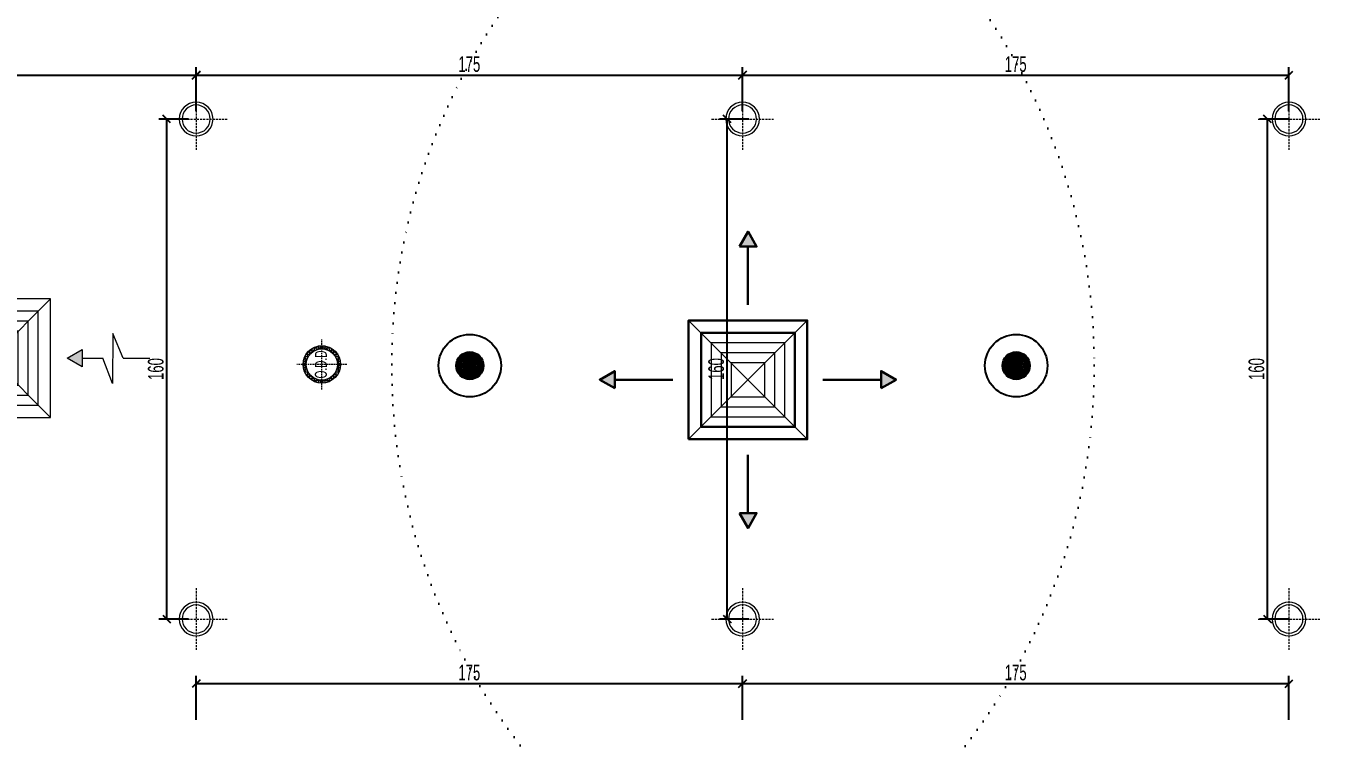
# Model space of a CAD drawing. Header units: millimetres. Extents: x 933584 to 974011, y 4545988 to 4553664.
# Drawn here: x 943957.9 to 944372.7, y 4549086.4 to 4549315.3 of the extents above; entities that cross this region are included whole.
import ezdxf

# ---------------------------------------------------------------- set-up
doc = ezdxf.new("R2010")
doc.units = ezdxf.units.MM
doc.header["$PDMODE"] = 35
for name, pattern in [('( Hidden )', [0.375, 0.25, -0.125]), ('568_AVN_KES_01$0$HIDDEN', [0.375, 0.25, -0.125]), ('DOT2', [3.175, 0, -3.175])]:
    doc.linetypes.add(name, pattern=pattern)
doc.layers.get('0').update_dxf_attribs({"color": 255})
doc.layers.get('Defpoints').update_dxf_attribs({"color": 8})
for name, color, linetype in [('0-DMS-50', 143, 'Continuous'), ('0-LNS-SPL', 13, '568_AVN_KES_01$0$HIDDEN'), ('_MSMEP_YT_SPRİNKLER-Details', 7, 'Continuous')]:
    doc.layers.add(name, color=color, linetype=linetype)
for name, color, linetype, lineweight in [('0-ONK-YANGIN DEDEKTÖRÜ', 4, 'Continuous', 5), ('12-ONK_AYDINLATMA', 1, 'Continuous', 5), ('_MSMEP_HT_EMİŞ_EKİPMANLARI', 183, 'Continuous', 18), ('_MSMEP_HT_ÜFLEME_EKİPMANLARI', 10, 'Continuous', 30), ('_MSMEP_YT_SPRİNKLER', 1, 'Continuous', 30)]:
    doc.layers.add(name, color=color, linetype=linetype, lineweight=lineweight)
doc.styles.add('dim_romans_50', font='swissl.ttf', dxfattribs={"width": 0.6, "height": 5})
doc.dimstyles.new('ONK_dim 1_50', dxfattribs={"dimscale": 5, "dimtxt": 4, "dimasz": 0.5, "dimexe": 0.5, "dimexo": 0.5, "dimgap": 0.2, "dimtad": 1, "dimdec": 1, "dimrnd": 0.5, "dimzin": 9, "dimtxsty": 'dim_romans_50', "dimblk": 'OBLIQUE', "dimcen": 1, "dimclre": 256, "dimclrt": 256, "dimazin": 2, "dimtfac": 1, "dimtdec": 1, "dimtix": 1, "dimtmove": 2, "dimatfit": 3, "dimldrblk": 'OBLIQUE', "dimfxl": 3, "dimfxlon": 1, "dimarcsym": 0})

# ---------------------------------------------------------------- blocks, each defined once
blk = doc.blocks.new('12 lik sıva üstü aydınlatma')
at = {"linetype": '( Hidden )', "ltscale": 3}
for points in [[(5935.81, -154395.28), (5935.81, -154417.28)], [(5924.81, -154406.28), (5946.81, -154406.28)]]:
    blk.add_lwpolyline(points, dxfattribs=at)
for radius in [6, 5]:
    blk.add_circle((5935.81, -154406.28), radius)
blk = doc.blocks.new('*U1486')
at = {"layer": '_MSMEP_YT_SPRİNKLER-Details', "color": 1, "linetype": 'Continuous', "lineweight": -3}
for p, q in [((24500, 73133.6), (24491, 73133.6)), ((24491, 73133.6), (24497, 73133.6)), ((24500, 73133.6), (24491, 73133.6)), ((24491, 73133.6), (24497, 73133.6)), ((24497, 73133.6), (24497, 73133.6)), ((24497, 73133.6), (24503, 73133.6)), ((24497, 73133.6), (24497, 73133.6)), ((24497, 73133.6), (24503, 73133.6)), ((24509, 73133.6), (24500, 73133.6)), ((24509, 73133.6), (24500, 73133.6)), ((24503, 73133.6), (24503, 73133.6)), ((24503, 73133.6), (24509, 73133.6)), ((24503, 73133.6), (24503, 73133.6)), ((24503, 73133.6), (24509, 73133.6))]:
    blk.add_line(p, q, dxfattribs=at)
blk.add_circle((24500, 73133.6), 10, dxfattribs=at)
for major_axis in [(0, 100), (0, 43.9), (0, 38.9), (0, 33.9), (0, 28.9), (0, 23.9), (0, 18.9), (0, 13.9), (0, 8.95), (0, 3.95)]:
    blk.add_ellipse((24500, 73133.6), major_axis=major_axis, ratio=1, start_param=-1.570796, end_param=4.712389, dxfattribs=at)
blk = doc.blocks.new('DFVBDZFVBDVB')
at = {"layer": '_MSMEP_HT_ÜFLEME_EKİPMANLARI', "color": 7, "ltscale": 20}
for p, q in [((947765.4, 4553761.2), (947765.4, 4553574.6)), ((947338.8, 4553334.6), (947525.4, 4553334.6)), ((948192, 4553334.6), (948005.4, 4553334.6)), ((947765.4, 4552908), (947765.4, 4553094.6))]:
    blk.add_line(p, q, dxfattribs=at)
at = {"layer": '_MSMEP_HT_ÜFLEME_EKİPMANLARI', "color": 253, "lineweight": 0, "ltscale": 10}
for p, q in [((947575.4, 4553144.6), (947955.4, 4553524.6)), ((947955.4, 4553144.6), (947575.4, 4553524.6))]:
    blk.add_line(p, q, dxfattribs=at)
at = {"layer": '_MSMEP_HT_ÜFLEME_EKİPMANLARI', "color": 7, "ltscale": 20}
for points in [[(947738.2, 4553761.2), (947793.4, 4553761.2), (947765.8, 4553809)], [(947338.8, 4553307.4), (947338.8, 4553362.6), (947291, 4553335)], [(948192, 4553307.4), (948192, 4553362.6), (948239.8, 4553335)], [(947738.2, 4552908), (947793.4, 4552908), (947765.8, 4552860.2)]]:
    blk.add_lwpolyline(points, close=True, dxfattribs=at)
at = {"layer": '_MSMEP_HT_ÜFLEME_EKİPMANLARI', "ltscale": 10}
for points in [[(947575.4, 4553144.6), (947955.4, 4553144.6), (947955.4, 4553524.6), (947575.4, 4553524.6)], [(947615.4, 4553184.6), (947915.4, 4553184.6), (947915.4, 4553484.6), (947615.4, 4553484.6)]]:
    blk.add_lwpolyline(points, close=True, dxfattribs=at)
at = {"layer": '_MSMEP_HT_ÜFLEME_EKİPMANLARI', "color": 253, "lineweight": 0, "ltscale": 10}
for points in [[(947647.4, 4553216.6), (947883.4, 4553216.6), (947883.4, 4553452.6), (947647.4, 4553452.6)], [(947679.4, 4553248.6), (947851.4, 4553248.6), (947851.4, 4553420.6), (947679.4, 4553420.6)], [(947711.4, 4553280.6), (947819.4, 4553280.6), (947819.4, 4553388.6), (947711.4, 4553388.6)]]:
    blk.add_lwpolyline(points, close=True, dxfattribs=at)
at = {"layer": '_MSMEP_HT_ÜFLEME_EKİPMANLARI', "color": 7, "ltscale": 20}
for points in [[(947793.4, 4553761.2), (947765.8, 4553809), (947738.2, 4553761.2), (947765.8, 4553809)], [(947765.8, 4553809), (947738.2, 4553761.2), (947793.4, 4553761.2), (947765.8, 4553809)], [(947338.8, 4553362.6), (947291, 4553335), (947338.8, 4553307.4), (947291, 4553335)], [(947291, 4553335), (947338.8, 4553307.4), (947338.8, 4553362.6), (947291, 4553335)], [(948192, 4553362.6), (948239.8, 4553335), (948192, 4553307.4), (948239.8, 4553335)], [(948239.8, 4553335), (948192, 4553307.4), (948192, 4553362.6), (948239.8, 4553335)], [(947793.4, 4552908), (947765.8, 4552860.2), (947738.2, 4552908), (947765.8, 4552860.2)], [(947765.8, 4552860.2), (947738.2, 4552908), (947793.4, 4552908), (947765.8, 4552860.2)]]:
    blk.add_solid(points, dxfattribs=at)
blk = doc.blocks.new('FVGDVG')
at = {"layer": '_MSMEP_HT_EMİŞ_EKİPMANLARI', "color": 7, "ltscale": 20}
for p, q in [((947765.3, 4552506.9), (947765.4, 4552591.8)), ((947765.3, 4552506.9), (947686.3, 4552473.2)), ((947686.3, 4552473.2), (947846.9, 4552473)), ((947765.1, 4552375.2), (947765.2, 4552441.3)), ((947846.9, 4552473), (947765.2, 4552441.3)), ((947342.8, 4552084.7), (947376.5, 4552163.7)), ((947376.5, 4552163.7), (947376.7, 4552003.1)), ((948154.5, 4552163.7), (948154.2, 4552003.1)), ((948188.2, 4552084.7), (948154.5, 4552163.7)), ((947342.8, 4552084.7), (947257.9, 4552084.6)), ((947376.7, 4552003.1), (947408.5, 4552084.8)), ((947474.5, 4552084.9), (947408.5, 4552084.8)), ((948056.5, 4552084.9), (948122.5, 4552084.8)), ((948154.2, 4552003.1), (948122.5, 4552084.8)), ((948188.2, 4552084.7), (948273.1, 4552084.6)), ((947765.1, 4551793.5), (947765.2, 4551727.5)), ((947846.9, 4551695.8), (947765.2, 4551727.5)), ((947686.3, 4551695.5), (947846.9, 4551695.8)), ((947765.3, 4551661.8), (947686.3, 4551695.5)), ((947765.3, 4551661.8), (947765.4, 4551576.9))]:
    blk.add_line(p, q, dxfattribs=at)
at = {"layer": '_MSMEP_HT_EMİŞ_EKİPMANLARI', "color": 253, "lineweight": 0, "ltscale": 10}
for p, q in [((947575.4, 4551894.6), (947955.4, 4552274.6)), ((947955.4, 4551894.6), (947575.4, 4552274.6))]:
    blk.add_line(p, q, dxfattribs=at)
at = {"layer": '_MSMEP_HT_EMİŞ_EKİPMANLARI', "color": 7, "ltscale": 20}
for points in [[(947737.9, 4552375.3), (947793.1, 4552375.2), (947765.4, 4552327.4)], [(947474.4, 4552112.1), (947474.5, 4552056.9), (947522.3, 4552084.6)], [(948056.5, 4552112.1), (948056.5, 4552056.9), (948008.7, 4552084.6)], [(947737.9, 4551793.5), (947793.1, 4551793.6), (947765.4, 4551841.3)]]:
    blk.add_lwpolyline(points, close=True, dxfattribs=at)
at = {"layer": '_MSMEP_HT_EMİŞ_EKİPMANLARI', "ltscale": 10}
for points in [[(947575.4, 4551894.6), (947955.4, 4551894.6), (947955.4, 4552274.6), (947575.4, 4552274.6)], [(947615.4, 4551934.6), (947915.4, 4551934.6), (947915.4, 4552234.6), (947615.4, 4552234.6)]]:
    blk.add_lwpolyline(points, close=True, dxfattribs=at)
at = {"layer": '_MSMEP_HT_EMİŞ_EKİPMANLARI', "color": 253, "lineweight": 0, "ltscale": 10}
for points in [[(947647.4, 4551966.6), (947883.4, 4551966.6), (947883.4, 4552202.6), (947647.4, 4552202.6)], [(947679.4, 4551998.6), (947851.4, 4551998.6), (947851.4, 4552170.6), (947679.4, 4552170.6)], [(947711.4, 4552030.6), (947819.4, 4552030.6), (947819.4, 4552138.6), (947711.4, 4552138.6)]]:
    blk.add_lwpolyline(points, close=True, dxfattribs=at)
at = {"layer": '_MSMEP_HT_EMİŞ_EKİPMANLARI', "color": 7, "ltscale": 20}
for points in [[(947793.1, 4552375.2), (947765.4, 4552327.4), (947737.9, 4552375.3), (947765.4, 4552327.4)], [(947765.4, 4552327.4), (947737.9, 4552375.3), (947793.1, 4552375.2), (947765.4, 4552327.4)], [(947474.5, 4552056.9), (947522.3, 4552084.6), (947474.4, 4552112.1), (947522.3, 4552084.6)], [(947522.3, 4552084.6), (947474.4, 4552112.1), (947474.5, 4552056.9), (947522.3, 4552084.6)], [(948056.5, 4552056.9), (948008.7, 4552084.6), (948056.5, 4552112.1), (948008.7, 4552084.6)], [(948008.7, 4552084.6), (948056.5, 4552112.1), (948056.5, 4552056.9), (948008.7, 4552084.6)], [(947793.1, 4551793.6), (947765.4, 4551841.3), (947737.9, 4551793.5), (947765.4, 4551841.3)], [(947765.4, 4551841.3), (947737.9, 4551793.5), (947793.1, 4551793.6), (947765.4, 4551841.3)]]:
    blk.add_solid(points, dxfattribs=at)
blk = doc.blocks.new('YANGIN DEDEKTÖRÜ 1')
at = {"ltscale": 0.5}
h = blk.add_hatch(dxfattribs=at)
h.set_pattern_fill('ANGLE', color=256, scale=0.1)
h.set_pattern_definition([(0, (20756.2821, -51249.2567), (0, 0.6985), [0.508, -0.1905]), (90, (20756.2821, -51249.2567), (-0.6985, 4e-17), [0.508, -0.1905])])
edge = h.paths.add_edge_path(flags=17)
edge.add_arc((34913.45, -137395.48), 5, 0, 360)
edge = h.paths.add_edge_path()
edge.add_arc((34913.45, -137395.48), 6, 0, 360)
at = {"linetype": '( Hidden )', "ltscale": 2}
for points in [[(34913.45, -137403.48), (34913.45, -137387.48)], [(34905.45, -137395.48), (34921.45, -137395.48)]]:
    blk.add_lwpolyline(points, dxfattribs=at)
for radius in [6, 5]:
    blk.add_circle((34913.45, -137395.48), radius)
at = {"insert": (34908.97, -137393.26), "char_height": 3.832, "attachment_point": 1, "style": 'dim_romans_50'}
blk.add_mtext_dynamic_manual_height_columns('O.D.D.', width=12.8736, gutter_width=18.14, heights=[0], dxfattribs=at)
blk = doc.blocks.new('_Oblique')
at = {"color": 0, "linetype": 'ByBlock', "lineweight": -2}
blk.add_line((-0.5, -0.5), (0.5, 0.5), dxfattribs=at)
blk = doc.blocks.new('*D1542')
at = {"layer": '0-DMS-50', "lineweight": -2}
for p, q in [((944012.44, 4549287.96), (944012.44, 4549302.02)), ((944187.44, 4549287.96), (944187.44, 4549302.02))]:
    blk.add_line(p, q, dxfattribs=at)
at = {"layer": '0-DMS-50', "color": 0, "lineweight": -2}
blk.add_line((944012.44, 4549299.52), (944187.44, 4549299.52), dxfattribs=at)
at = {"layer": 'Defpoints', "color": 0}
for p in [(944187.44, 4549299.52), (944012.44, 4549285.46), (944187.44, 4549285.46)]:
    blk.add_point(p, dxfattribs=at)
at = {"layer": '0-DMS-50', "color": 0, "linetype": 'ByBlock', "lineweight": -2, "xscale": 2.5, "yscale": 2.5, "zscale": 2.5, "rotation": 180}
blk.add_blockref('_Oblique', (944012.44, 4549299.52), dxfattribs=at)
at = {"layer": '0-DMS-50', "color": 0, "linetype": 'ByBlock', "lineweight": -2, "xscale": 2.5, "yscale": 2.5, "zscale": 2.5}
blk.add_blockref('_Oblique', (944187.44, 4549299.52), dxfattribs=at)
at = {"layer": '0-DMS-50', "insert": (944099.94, 4549303.02), "char_height": 5, "attachment_point": 5, "style": 'dim_romans_50'}
blk.add_mtext('175', dxfattribs=at)
blk = doc.blocks.new('*D1543')
at = {"layer": '0-DMS-50', "lineweight": -2}
for p, q in [((944187.44, 4549287.96), (944187.44, 4549302.02)), ((944362.44, 4549287.96), (944362.44, 4549302.02))]:
    blk.add_line(p, q, dxfattribs=at)
at = {"layer": '0-DMS-50', "color": 0, "lineweight": -2}
blk.add_line((944187.44, 4549299.52), (944362.44, 4549299.52), dxfattribs=at)
at = {"layer": 'Defpoints', "color": 0}
for p in [(944362.44, 4549299.52), (944187.44, 4549285.46), (944362.44, 4549285.46)]:
    blk.add_point(p, dxfattribs=at)
at = {"layer": '0-DMS-50', "color": 0, "linetype": 'ByBlock', "lineweight": -2, "xscale": 2.5, "yscale": 2.5, "zscale": 2.5, "rotation": 180}
blk.add_blockref('_Oblique', (944187.44, 4549299.52), dxfattribs=at)
at = {"layer": '0-DMS-50', "color": 0, "linetype": 'ByBlock', "lineweight": -2, "xscale": 2.5, "yscale": 2.5, "zscale": 2.5}
blk.add_blockref('_Oblique', (944362.44, 4549299.52), dxfattribs=at)
at = {"layer": '0-DMS-50', "insert": (944274.94, 4549303.02), "char_height": 5, "attachment_point": 5, "style": 'dim_romans_50'}
blk.add_mtext('175', dxfattribs=at)
blk = doc.blocks.new('*D1544')
at = {"layer": '0-DMS-50', "lineweight": -2}
for p, q in [((944012.44, 4549093.24), (944012.44, 4549107.3)), ((944187.44, 4549093.24), (944187.44, 4549107.3))]:
    blk.add_line(p, q, dxfattribs=at)
at = {"layer": '0-DMS-50', "color": 0, "lineweight": -2}
blk.add_line((944012.44, 4549104.8), (944187.44, 4549104.8), dxfattribs=at)
at = {"layer": 'Defpoints', "color": 0}
for p in [(944187.44, 4549104.8), (944012.44, 4549090.74), (944187.44, 4549090.74)]:
    blk.add_point(p, dxfattribs=at)
at = {"layer": '0-DMS-50', "color": 0, "linetype": 'ByBlock', "lineweight": -2, "xscale": 2.5, "yscale": 2.5, "zscale": 2.5, "rotation": 180}
blk.add_blockref('_Oblique', (944012.44, 4549104.8), dxfattribs=at)
at = {"layer": '0-DMS-50', "color": 0, "linetype": 'ByBlock', "lineweight": -2, "xscale": 2.5, "yscale": 2.5, "zscale": 2.5}
blk.add_blockref('_Oblique', (944187.44, 4549104.8), dxfattribs=at)
at = {"layer": '0-DMS-50', "insert": (944099.94, 4549108.3), "char_height": 5, "attachment_point": 5, "style": 'dim_romans_50'}
blk.add_mtext('175', dxfattribs=at)
blk = doc.blocks.new('*D1545')
at = {"layer": '0-DMS-50', "lineweight": -2}
for p, q in [((944187.44, 4549093.24), (944187.44, 4549107.3)), ((944362.44, 4549093.24), (944362.44, 4549107.3))]:
    blk.add_line(p, q, dxfattribs=at)
at = {"layer": '0-DMS-50', "color": 0, "lineweight": -2}
blk.add_line((944187.44, 4549104.8), (944362.44, 4549104.8), dxfattribs=at)
at = {"layer": 'Defpoints', "color": 0}
for p in [(944362.44, 4549104.8), (944187.44, 4549090.74), (944362.44, 4549090.74)]:
    blk.add_point(p, dxfattribs=at)
at = {"layer": '0-DMS-50', "color": 0, "linetype": 'ByBlock', "lineweight": -2, "xscale": 2.5, "yscale": 2.5, "zscale": 2.5, "rotation": 180}
blk.add_blockref('_Oblique', (944187.44, 4549104.8), dxfattribs=at)
at = {"layer": '0-DMS-50', "color": 0, "linetype": 'ByBlock', "lineweight": -2, "xscale": 2.5, "yscale": 2.5, "zscale": 2.5}
blk.add_blockref('_Oblique', (944362.44, 4549104.8), dxfattribs=at)
at = {"layer": '0-DMS-50', "insert": (944274.94, 4549108.3), "char_height": 5, "attachment_point": 5, "style": 'dim_romans_50'}
blk.add_mtext('175', dxfattribs=at)
blk = doc.blocks.new('*D1546')
at = {"layer": '0-DMS-50', "lineweight": -2}
for p, q in [((944009.94, 4549285.46), (944000.53, 4549285.46)), ((944009.94, 4549125.46), (944000.53, 4549125.46))]:
    blk.add_line(p, q, dxfattribs=at)
at = {"layer": '0-DMS-50', "color": 0, "lineweight": -2}
blk.add_line((944003.03, 4549125.46), (944003.03, 4549285.46), dxfattribs=at)
at = {"layer": 'Defpoints', "color": 0}
for p in [(944003.03, 4549285.46), (944012.44, 4549285.46), (944012.44, 4549125.46)]:
    blk.add_point(p, dxfattribs=at)
at = {"layer": '0-DMS-50', "color": 0, "linetype": 'ByBlock', "lineweight": -2, "xscale": 2.5, "yscale": 2.5, "zscale": 2.5}
for p, rotation in [((944003.03, 4549285.46), 90), ((944003.03, 4549125.46), 270)]:
    blk.add_blockref('_Oblique', p, dxfattribs=dict(at, rotation=rotation))
at = {"layer": '0-DMS-50', "insert": (943999.53, 4549205.46), "char_height": 5, "attachment_point": 5, "rotation": 90, "style": 'dim_romans_50'}
blk.add_mtext('160', dxfattribs=at)
blk = doc.blocks.new('*D1547')
at = {"layer": '0-DMS-50', "lineweight": -2}
for p, q in [((944189.44, 4549285.46), (944180.02, 4549285.46)), ((944189.44, 4549125.46), (944180.02, 4549125.46))]:
    blk.add_line(p, q, dxfattribs=at)
at = {"layer": '0-DMS-50', "color": 0, "lineweight": -2}
blk.add_line((944182.52, 4549125.46), (944182.52, 4549285.46), dxfattribs=at)
at = {"layer": 'Defpoints', "color": 0}
for p in [(944182.52, 4549285.46), (944191.94, 4549285.46), (944191.94, 4549125.46)]:
    blk.add_point(p, dxfattribs=at)
at = {"layer": '0-DMS-50', "color": 0, "linetype": 'ByBlock', "lineweight": -2, "xscale": 2.5, "yscale": 2.5, "zscale": 2.5}
for p, rotation in [((944182.52, 4549285.46), 90), ((944182.52, 4549125.46), 270)]:
    blk.add_blockref('_Oblique', p, dxfattribs=dict(at, rotation=rotation))
at = {"layer": '0-DMS-50', "insert": (944179.02, 4549205.46), "char_height": 5, "attachment_point": 5, "rotation": 90, "style": 'dim_romans_50'}
blk.add_mtext('160', dxfattribs=at)
blk = doc.blocks.new('*D1548')
at = {"layer": '0-DMS-50', "lineweight": -2}
for p, q in [((944362.47, 4549285.46), (944353.06, 4549285.46)), ((944362.47, 4549125.46), (944353.06, 4549125.46))]:
    blk.add_line(p, q, dxfattribs=at)
at = {"layer": '0-DMS-50', "color": 0, "lineweight": -2}
blk.add_line((944355.56, 4549125.46), (944355.56, 4549285.46), dxfattribs=at)
at = {"layer": 'Defpoints', "color": 0}
for p in [(944355.56, 4549285.46), (944364.97, 4549285.46), (944364.97, 4549125.46)]:
    blk.add_point(p, dxfattribs=at)
at = {"layer": '0-DMS-50', "color": 0, "linetype": 'ByBlock', "lineweight": -2, "xscale": 2.5, "yscale": 2.5, "zscale": 2.5}
for p, rotation in [((944355.56, 4549285.46), 90), ((944355.56, 4549125.46), 270)]:
    blk.add_blockref('_Oblique', p, dxfattribs=dict(at, rotation=rotation))
at = {"layer": '0-DMS-50', "insert": (944352.06, 4549205.46), "char_height": 5, "attachment_point": 5, "rotation": 90, "style": 'dim_romans_50'}
blk.add_mtext('160', dxfattribs=at)
blk = doc.blocks.new('*D1554')
at = {"layer": '0-DMS-50', "lineweight": -2}
for p, q in [((943837.44, 4549287.96), (943837.44, 4549301.93)), ((944012.44, 4549287.96), (944012.44, 4549301.93))]:
    blk.add_line(p, q, dxfattribs=at)
at = {"layer": '0-DMS-50', "color": 0, "lineweight": -2}
blk.add_line((944012.44, 4549299.43), (943837.44, 4549299.43), dxfattribs=at)
at = {"layer": 'Defpoints', "color": 0}
for p in [(943837.44, 4549299.43), (943837.44, 4549285.46), (944012.44, 4549285.46)]:
    blk.add_point(p, dxfattribs=at)
at = {"layer": '0-DMS-50', "color": 0, "linetype": 'ByBlock', "lineweight": -2, "xscale": 2.5, "yscale": 2.5, "zscale": 2.5, "rotation": 180}
blk.add_blockref('_Oblique', (943837.44, 4549299.43), dxfattribs=at)
at = {"layer": '0-DMS-50', "color": 0, "linetype": 'ByBlock', "lineweight": -2, "xscale": 2.5, "yscale": 2.5, "zscale": 2.5}
blk.add_blockref('_Oblique', (944012.44, 4549299.43), dxfattribs=at)
at = {"layer": '0-DMS-50', "insert": (943924.94, 4549302.93), "char_height": 5, "attachment_point": 5, "style": 'dim_romans_50'}
blk.add_mtext('175', dxfattribs=at)

msp = doc.modelspace()

# ---------------------------------------------------------------- linework, layer by layer
at = {"layer": '_MSMEP_YT_SPRİNKLER', "linetype": 'DOT2'}
for centre in [(944100.09, 4549206.54), (944275.09, 4549206.54)]:
    msp.add_circle(centre, 200, dxfattribs=at)

# ---------------------------------------------------------------- block references
at = {"layer": '0-LNS-SPL', "xscale": 0.1, "yscale": 0.1, "zscale": 0.1}
for name, p in [('FVGDVG', (849170.26, 4094000.47)), ('DFVBDZFVBDVB', (849412.62, 4093868.55))]:
    msp.add_blockref(name, p, dxfattribs=at)
at = {"layer": '0-ONK-YANGIN DEDEKTÖRÜ', "rotation": 90}
msp.add_blockref('YANGIN DEDEKTÖRÜ 1', (806657.21, 4514293.49), dxfattribs=at)
at = {"layer": '12-ONK_AYDINLATMA', "linetype": 'Continuous', "ltscale": 0.07, "xscale": -0.9, "yscale": 0.9, "zscale": 0.9}
for p, rotation in [((805046.79, 4554627.69), 89.99999999999979), ((805221.79, 4554627.69), 89.99999999999977), ((805396.79, 4554627.69), 89.99999999999977), ((805046.79, 4554467.69), 89.99999999999977), ((805221.79, 4554467.69), 89.99999999999977), ((805396.79, 4554467.69), 89.99999999999977)]:
    msp.add_blockref('12 lik sıva üstü aydınlatma', p, dxfattribs=dict(at, rotation=rotation))
at = {"layer": '_MSMEP_YT_SPRİNKLER', "xscale": 0.1, "yscale": 0.1, "zscale": 0.1}
for p in [(941650.09, 4541893.18), (941825.09, 4541893.18)]:
    msp.add_blockref('*U1486', p, dxfattribs=at)

# ---------------------------------------------------------------- dimensions: what is measured, and where the dimension line sits
at = {"layer": '0-DMS-50'}
dim = msp.add_linear_dim(base=(943837.44, 4549299.43), p1=(944012.44, 4549285.46), p2=(943837.44, 4549285.46), dimstyle='ONK_dim 1_50', dxfattribs=at)
dim.commit()
dim.dimension.update_dxf_attribs({"geometry": '*D1554', "text_midpoint": (943924.94, 4549302.93)})
for p1, p2, distance, picture, middle in [((944012.44, 4549285.46), (944187.44, 4549285.46), 14.06, '*D1542', (944099.94, 4549303.02)), ((944012.44, 4549125.46), (944012.44, 4549285.46), 9.41, '*D1546', (943999.53, 4549205.46)), ((944191.94, 4549125.46), (944191.94, 4549285.46), 9.41, '*D1547', (944179.02, 4549205.46)), ((944364.97, 4549125.46), (944364.97, 4549285.46), 9.41, '*D1548', (944352.06, 4549205.46)), ((944012.44, 4549090.74), (944187.44, 4549090.74), 14.06, '*D1544', (944099.94, 4549108.3))]:
    dim = msp.add_aligned_dim(p1=p1, p2=p2, distance=distance, dimstyle='ONK_dim 1_50', dxfattribs=at)
    dim.commit()
    dim.dimension.update_dxf_attribs({"geometry": picture, "text_midpoint": middle})
for base, p1, p2, picture, middle in [((944362.44, 4549299.52), (944187.44, 4549285.46), (944362.44, 4549285.46), '*D1543', (944274.94, 4549303.02)), ((944362.44, 4549104.8), (944187.44, 4549090.74), (944362.44, 4549090.74), '*D1545', (944274.94, 4549108.3))]:
    dim = msp.add_linear_dim(base=base, p1=p1, p2=p2, angle=180, dimstyle='ONK_dim 1_50', dxfattribs=at)
    dim.commit()
    dim.dimension.update_dxf_attribs({"geometry": picture, "text_midpoint": middle})

doc.saveas('drawing.dxf')
